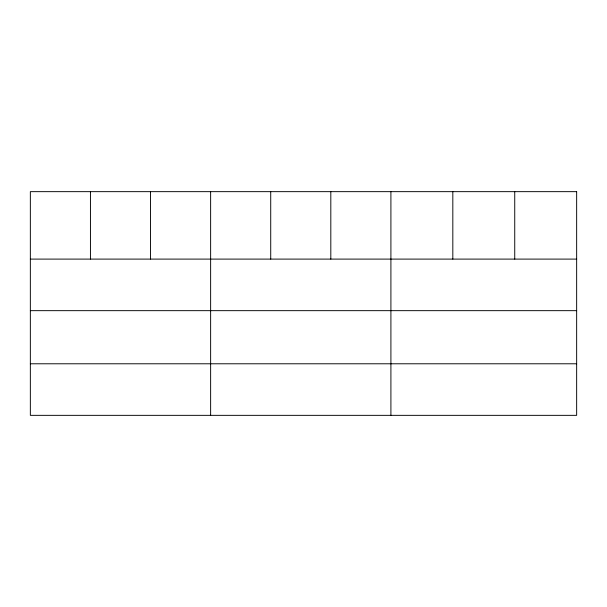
<?xml version="1.0" encoding="UTF-8"?>
<svg xmlns="http://www.w3.org/2000/svg" width="607" height="607" viewBox="0 0 607 607"><rect width="100%" height="100%" fill="white"/><g stroke="black" fill="none" stroke-linecap="round" stroke-linejoin="round"><path stroke-width="0.91" d="M30.35 259.098L576.65 259.098M30.35 310.663L576.65 310.663M30.35 363.783L576.65 363.783M514.736 191.653L514.736 259.098M452.822 191.653L452.822 259.098M390.908 191.653L390.908 415.347M330.815 191.653L330.815 259.098M270.722 191.653L270.722 259.098M210.629 191.653L210.629 415.347M150.536 191.653L150.536 259.098M90.443 191.653L90.443 259.098M576.65 191.653L30.35 191.653L30.35 415.347L576.65 415.347L576.65 191.653"/></g></svg>
